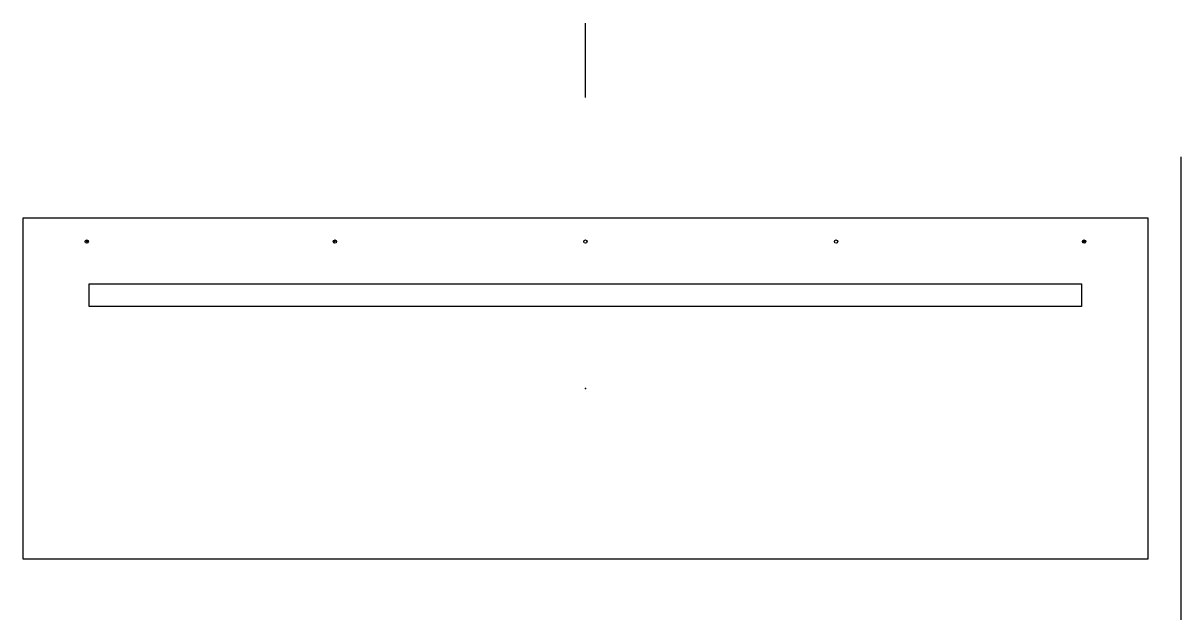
# Model space of a CAD drawing. Header units: millimetres. Extents: x -425 to 450, y -175 to 276.
import ezdxf

# ---------------------------------------------------------------- set-up
doc = ezdxf.new("R2010")
doc.units = ezdxf.units.MM
doc.header["$MEASUREMENT"] = 0
doc.layers.add('side track new v9_Sketch1', color=7, linetype='Continuous')

msp = doc.modelspace()

# ---------------------------------------------------------------- linework, layer by layer
at = {"layer": 'side track new v9_Sketch1'}
for p, q in [((0, 220), (0, 276.11)), ((450, 175), (450, -175)), ((-425, 129), (425, 129)), ((-425, -129), (-425, 129)), ((425, 129), (425, -129)), ((-375, 79), (375, 79)), ((-375, 62), (-375, 79)), ((375, 79), (375, 62)), ((375, 62), (-375, 62)), ((425, -129), (-425, -129))]:
    msp.add_line(p, q, dxfattribs=at)
for centre in [(-376.92, 111), (-189.42, 111), (0, 111), (189.42, 111), (376.92, 111)]:
    msp.add_circle(centre, 1.25, dxfattribs=at)
for p in [(-376.92, 111), (-189.42, 111), (376.16, 111), (376.92, 111), (0, 0)]:
    msp.add_point(p, dxfattribs=at)

doc.saveas('drawing.dxf')
